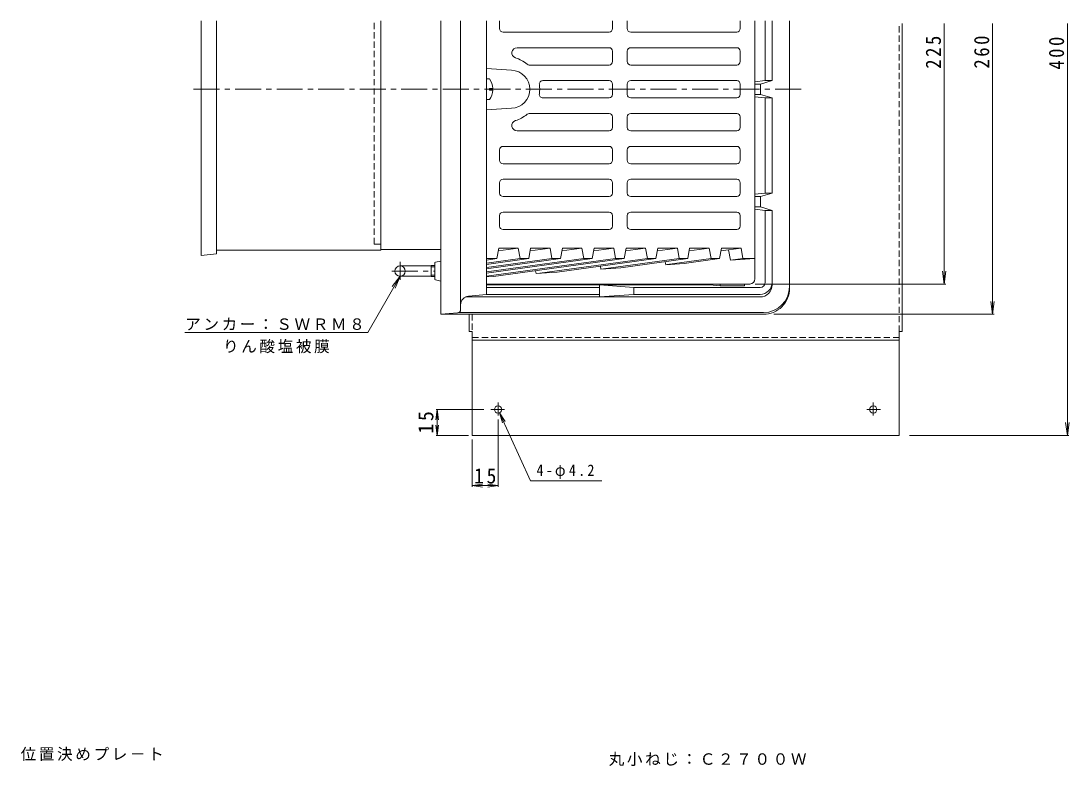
# Model space of a CAD drawing. Units: millimetres, scale not verified. Extents: x -757 to 821, y -582 to 568.
# Drawn here: x -736 to -130, y 37 to 468 of the extents above; entities that cross this region are included whole.
import ezdxf

# ---------------------------------------------------------------- set-up
doc = ezdxf.new("R2010")
doc.units = ezdxf.units.MM
doc.header["$LTSCALE"] = 3
doc.linetypes.add('CHAIN1', pattern=[8, 5, -1, 1, -1])
doc.linetypes.add('DASHED1', pattern=[1.8, 1.2, -0.6])
for name, color, linetype, lineweight in [('3-0', 4, 'Continuous', 9), ('3-2', 6, 'Continuous', 9), ('3-3', 4, 'Continuous', 9), ('3-4', 7, 'Continuous', 9), ('3-5', 7, 'Continuous', 9), ('3-A', 2, 'Continuous', 9), ('3-B', 3, 'Continuous', 9), ('3-F', 7, 'Continuous', 9)]:
    doc.layers.add(name, color=color, linetype=linetype, lineweight=lineweight)
doc.styles.add('ＭＳ ゴシック', font='')
doc.styles.get('ＭＳ ゴシック').set_extended_font_data('MS Gothic')

msp = doc.modelspace()

# ---------------------------------------------------------------- linework, layer by layer
at = {"layer": '3-0', "linetype": 'DASHED1'}
for q in [(-531.478, 467.687), (-527.54, 338.748)]:
    msp.add_line((-531.478, 338.748), q, dxfattribs=at)
at = {"layer": '3-0'}
for p, q in [((-527.54, 467.687), (-527.54, 335.248)), ((-492.978, 298.248), (-492.978, 467.687)), ((-481.478, 301.082), (-481.478, 467.687)), ((-466.478, 309.748), (-466.478, 467.687)), ((-305.478, 467.687), (-305.478, 433.248)), ((-301.478, 467.687), (-301.478, 433.248)), ((-291.478, 313.248), (-291.478, 467.687)), ((-311.478, 432.577), (-305.478, 433.248)), ((-311.478, 431.248), (-308.298, 431.248)), ((-308.298, 431.248), (-301.478, 433.248)), ((-308.298, 431.248), (-308.298, 425.248)), ((-305.478, 433.248), (-301.478, 433.248)), ((-311.478, 425.248), (-308.298, 425.248)), ((-311.478, 423.919), (-305.478, 423.248)), ((-308.298, 425.248), (-301.478, 423.248)), ((-305.478, 423.248), (-301.478, 423.248)), ((-305.478, 368.248), (-305.478, 423.248)), ((-301.478, 368.248), (-301.478, 423.248)), ((-311.478, 367.577), (-305.478, 368.248)), ((-311.478, 366.248), (-308.298, 366.248)), ((-308.298, 366.248), (-301.478, 368.248)), ((-308.298, 366.248), (-308.298, 360.248)), ((-305.478, 368.248), (-301.478, 368.248)), ((-311.478, 360.248), (-308.298, 360.248)), ((-311.478, 358.919), (-305.478, 358.248)), ((-308.298, 360.248), (-301.478, 358.248)), ((-305.478, 358.248), (-301.478, 358.248)), ((-305.478, 316.748), (-305.478, 358.248)), ((-301.478, 315.248), (-301.478, 358.248)), ((-527.54, 335.748), (-492.978, 335.748)), ((-496.478, 318.649), (-496.478, 327.847)), ((-496.087, 328.335), (-492.978, 329.026)), ((-516.478, 326.248), (-498.478, 326.248)), ((-498.478, 326.423), (-496.478, 326.423)), ((-498.478, 320.073), (-498.478, 326.423)), ((-498.478, 325.608), (-496.478, 325.608)), ((-516.478, 320.248), (-498.478, 320.248)), ((-498.478, 320.888), (-496.478, 320.888)), ((-498.478, 320.073), (-496.478, 320.073)), ((-496.087, 318.161), (-492.978, 317.47)), ((-337.437, 315.248), (-466.478, 315.248)), ((-401.355, 315.248), (-381.478, 313.748)), ((-401.355, 308.248), (-401.355, 315.248)), ((-337.437, 315.248), (-337.437, 315.748)), ((-337.437, 315.248), (-331.478, 314.748)), ((-331.478, 314.748), (-331.478, 315.748)), ((-317.396, 314.748), (-317.396, 315.748)), ((-476.976, 308.698), (-466.478, 309.748)), ((-401.355, 313.748), (-466.478, 313.748)), ((-401.355, 309.748), (-466.478, 309.748)), ((-381.478, 309.748), (-401.355, 308.248)), ((-381.478, 309.748), (-381.478, 313.748)), ((-308.478, 313.748), (-381.478, 313.748)), ((-308.478, 309.748), (-381.478, 309.748)), ((-317.396, 314.748), (-331.478, 314.748)), ((-308.478, 308.248), (-478.606, 308.248)), ((-483.305, 299.089), (-492.978, 298.248)), ((-306.478, 298.248), (-492.978, 298.248)), ((-306.478, 299.248), (-482.68, 299.248))]:
    msp.add_line(p, q, dxfattribs=at)
at = {"layer": '3-0', "linetype": 'CHAIN1'}
for p, q in [((-635.776, 428.248), (-284.765, 428.248)), ((-516.478, 318.187), (-516.478, 328.621)), ((-521.235, 323.248), (-496.478, 323.248))]:
    msp.add_line(p, q, dxfattribs=at)
at = {"layer": '3-0'}
msp.add_circle((-516.478, 323.248), 3, dxfattribs=at)
for centre, radius, start, end in [((-495.978, 327.847), 0.5, 102.52997, 180), ((-495.978, 318.649), 0.5, 180, 257.47081), ((-308.478, 316.748), 3, 270, 0), ((-308.478, 316.748), 7, 270, 0), ((-308.478, 315.248), 7, 270, 0), ((-306.478, 314.248), 15, 270, 0), ((-306.478, 313.248), 15, 270, 0.00009), ((-476.478, 303.723), 5, 95.71065, 180), ((-483.478, 301.082), 2, 274.96957, 0)]:
    msp.add_arc(centre, radius, start, end, dxfattribs=at)
at = {"layer": '3-2'}
for p, q in [((-458.993, 467.687), (-458.993, 463.248)), ((-393.721, 463.248), (-393.721, 467.687)), ((-385.236, 463.248), (-385.236, 467.687)), ((-319.964, 467.687), (-319.964, 463.248)), ((-311.478, 318.748), (-311.478, 467.687)), ((-395.721, 461.248), (-456.993, 461.248)), ((-383.236, 461.248), (-321.964, 461.248)), ((-395.721, 452.248), (-448.898, 452.248)), ((-393.721, 444.248), (-393.721, 450.248)), ((-385.236, 444.248), (-385.236, 450.248)), ((-383.236, 452.248), (-321.964, 452.248)), ((-319.964, 444.248), (-319.964, 450.248)), ((-395.721, 442.248), (-441.854, 442.248)), ((-383.236, 442.248), (-321.964, 442.248)), ((-466.478, 440.183), (-452.055, 439.24)), ((-395.721, 433.248), (-434.037, 433.248)), ((-393.721, 425.248), (-393.721, 431.248)), ((-385.236, 425.248), (-385.236, 431.248)), ((-383.236, 433.248), (-321.964, 433.248)), ((-319.964, 431.248), (-319.964, 425.248)), ((-395.721, 423.248), (-434.037, 423.248)), ((-383.236, 423.248), (-321.964, 423.248)), ((-466.478, 416.313), (-452.055, 417.256)), ((-395.721, 414.248), (-441.854, 414.248)), ((-393.721, 412.248), (-393.721, 406.248)), ((-385.236, 412.248), (-385.236, 406.248)), ((-383.236, 414.248), (-321.964, 414.248)), ((-319.964, 412.248), (-319.964, 406.248)), ((-395.721, 404.248), (-448.898, 404.248)), ((-383.236, 404.248), (-321.964, 404.248)), ((-395.721, 395.248), (-456.993, 395.248)), ((-383.236, 395.248), (-321.964, 395.248)), ((-458.993, 387.248), (-458.993, 393.248)), ((-393.721, 393.248), (-393.721, 387.248)), ((-385.236, 393.248), (-385.236, 387.248)), ((-319.964, 387.248), (-319.964, 393.248)), ((-395.721, 385.248), (-456.993, 385.248)), ((-383.236, 385.248), (-321.964, 385.248)), ((-395.721, 376.248), (-456.993, 376.248)), ((-383.236, 376.248), (-321.964, 376.248)), ((-458.993, 368.248), (-458.993, 374.248)), ((-393.721, 374.248), (-393.721, 368.248)), ((-385.236, 374.248), (-385.236, 368.248)), ((-319.964, 368.248), (-319.964, 374.248)), ((-395.721, 366.248), (-456.993, 366.248)), ((-383.236, 366.248), (-321.964, 366.248)), ((-458.993, 349.248), (-458.993, 355.248)), ((-395.721, 357.248), (-456.993, 357.248)), ((-393.721, 355.248), (-393.721, 349.248)), ((-385.236, 355.248), (-385.236, 349.248)), ((-383.236, 357.248), (-321.964, 357.248)), ((-319.964, 349.248), (-319.964, 355.248)), ((-395.721, 347.248), (-456.993, 347.248)), ((-383.236, 347.248), (-321.964, 347.248)), ((-459.482, 336.461), (-460.561, 330.428)), ((-448.168, 336.461), (-459.766, 334.873)), ((-459.482, 336.461), (-448.168, 336.461)), ((-448.168, 336.461), (-447.126, 330.428)), ((-442.176, 330.428), (-441.097, 336.461)), ((-429.784, 336.461), (-441.381, 334.873)), ((-441.097, 336.461), (-429.784, 336.461)), ((-429.784, 336.461), (-428.742, 330.428)), ((-423.792, 330.428), (-422.713, 336.461)), ((-411.399, 336.461), (-422.997, 334.873)), ((-422.713, 336.461), (-411.399, 336.461)), ((-411.399, 336.461), (-410.357, 330.428)), ((-405.407, 330.428), (-404.328, 336.461)), ((-393.014, 336.461), (-404.612, 334.873)), ((-404.328, 336.461), (-393.014, 336.461)), ((-393.014, 336.461), (-391.972, 330.428)), ((-387.022, 330.428), (-385.943, 336.461)), ((-374.629, 336.461), (-386.227, 334.873)), ((-385.943, 336.461), (-374.629, 336.461)), ((-374.629, 336.461), (-373.587, 330.428)), ((-368.637, 330.428), (-367.558, 336.461)), ((-356.244, 336.461), (-367.842, 334.873)), ((-367.558, 336.461), (-356.244, 336.461)), ((-356.244, 336.461), (-355.202, 330.428)), ((-350.252, 330.428), (-349.173, 336.461)), ((-337.86, 336.461), (-349.457, 334.873)), ((-349.173, 336.461), (-337.86, 336.461)), ((-337.86, 336.461), (-336.818, 330.428)), ((-331.867, 330.428), (-330.788, 336.461)), ((-319.475, 336.461), (-331.072, 334.873)), ((-330.788, 336.461), (-319.475, 336.461)), ((-325.596, 329.462), (-326.635, 335.481)), ((-319.475, 336.461), (-318.433, 330.428)), ((-447.126, 330.428), (-466.478, 327.778)), ((-442.176, 330.428), (-466.478, 327.1)), ((-428.742, 330.428), (-466.478, 325.261)), ((-423.792, 330.428), (-466.478, 324.583)), ((-410.357, 330.428), (-466.478, 322.744)), ((-405.407, 330.428), (-466.478, 322.066)), ((-391.972, 330.428), (-466.478, 320.227)), ((-387.022, 330.428), (-462.566, 320.084)), ((-447.126, 330.428), (-442.176, 330.428)), ((-373.587, 330.428), (-435.696, 321.924)), ((-428.742, 330.428), (-423.792, 330.428)), ((-368.637, 330.428), (-425.796, 322.602)), ((-410.357, 330.428), (-405.407, 330.428)), ((-355.202, 330.428), (-398.927, 324.441)), ((-391.972, 330.428), (-387.022, 330.428)), ((-350.252, 330.428), (-389.027, 325.119)), ((-373.587, 330.428), (-368.637, 330.428)), ((-363.019, 326.876), (-363.323, 328.638)), ((-352.256, 327.636), (-363.022, 326.899)), ((-336.818, 330.428), (-362.157, 326.959)), ((-355.202, 330.428), (-350.252, 330.428)), ((-331.867, 330.428), (-352.256, 327.636)), ((-336.818, 330.428), (-331.867, 330.428)), ((-325.596, 329.462), (-311.478, 330.428)), ((-318.433, 330.428), (-325.593, 329.448)), ((-318.433, 330.428), (-311.478, 330.428)), ((-437.864, 321.776), (-438.15, 323.428)), ((-425.796, 322.602), (-437.864, 321.776)), ((-400.441, 324.338), (-400.734, 326.033)), ((-389.027, 325.119), (-400.441, 324.338)), ((-462.566, 320.084), (-466.478, 319.817)), ((-314.478, 315.748), (-466.478, 315.748))]:
    msp.add_line(p, q, dxfattribs=at)
msp.add_lwpolyline([(-466.478, 330.428), (-460.561, 330.428), (-466.478, 329.618)], dxfattribs=at)
for centre, radius, start, end in [((-456.993, 463.248), 2, 180, 270), ((-395.721, 463.248), 2, 270, 0), ((-383.236, 463.248), 2, 180, 270), ((-321.964, 463.248), 2, 270, 0), ((-448.898, 449.248), 3, 90, 252.6582), ((-395.721, 450.248), 2, 0, 90), ((-383.236, 450.248), 2, 90, 180), ((-321.964, 450.248), 2, 0, 90), ((-455.455, 428.248), 19, 49.63225, 72.65842), ((-441.854, 444.248), 2, 229.63232, 270), ((-395.721, 444.248), 2, 270, 0), ((-383.236, 444.248), 2, 180, 270), ((-321.964, 444.248), 2, 270, 0), ((-452.478, 428.248), 11, 272.20425, 87.79575), ((-434.037, 431.248), 2, 90, 188.21356), ((-454.822, 428.248), 19, 351.78685, 8.21315), ((-395.721, 431.248), 2, 0, 89.99899), ((-383.236, 431.248), 2, 90.00101, 180), ((-321.964, 431.248), 2, 0, 90), ((-434.037, 425.248), 2, 171.78644, 270), ((-395.721, 425.248), 2, 270.00101, 0), ((-383.236, 425.248), 2, 180, 269.99899), ((-321.964, 425.248), 2, 270, 0), ((-455.455, 428.248), 19, 287.34158, 310.36775), ((-441.854, 412.248), 2, 90, 130.36768), ((-395.721, 412.248), 2, 0, 90), ((-383.236, 412.248), 2, 90, 180), ((-321.964, 412.248), 2, 0, 90), ((-448.898, 407.248), 3, 107.3418, 270), ((-395.721, 406.248), 2, 270, 0), ((-383.236, 406.248), 2, 180, 270), ((-321.964, 406.248), 2, 270, 0), ((-456.993, 393.248), 2, 90, 180), ((-395.721, 393.248), 2, 0, 90), ((-383.236, 393.248), 2, 90, 180), ((-321.964, 393.248), 2, 0, 90), ((-456.993, 387.248), 2, 180, 270), ((-395.721, 387.248), 2, 270.0005, 0), ((-383.236, 387.248), 2, 180, 269.9995), ((-321.964, 387.248), 2, 270, 0), ((-456.993, 374.248), 2, 90, 180), ((-395.721, 374.248), 2, 0, 89.9995), ((-383.236, 374.248), 2, 90.0005, 180), ((-321.964, 374.248), 2, 0, 90), ((-456.993, 368.248), 2, 180, 270), ((-395.721, 368.248), 2, 270, 0), ((-383.236, 368.248), 2, 180, 270), ((-321.964, 368.248), 2, 270, 0), ((-456.993, 355.248), 2, 90, 180), ((-395.721, 355.248), 2, 0, 90), ((-383.236, 355.248), 2, 90, 180), ((-321.964, 355.248), 2, 0, 90), ((-456.993, 349.248), 2, 180, 270), ((-395.721, 349.248), 2, 270, 0), ((-383.236, 349.248), 2, 180, 270), ((-321.964, 349.248), 2, 270, 0), ((-314.478, 318.748), 3, 270.00034, 359.99966)]:
    msp.add_arc(centre, radius, start, end, dxfattribs=at)
at = {"layer": '3-3'}
for q in [(-622.459, 467.687), (-527.54, 335.248)]:
    msp.add_line((-622.459, 335.248), q, dxfattribs=at)
at = {"layer": '3-4', "color": 6}
for p, q in [((-631.477, 332.248), (-631.477, 467.687)), ((-622.459, 333.248), (-622.459, 467.687)), ((-631.477, 332.248), (-622.459, 333.248))]:
    msp.add_line(p, q, dxfattribs=at)
at = {"layer": '3-4'}
for p, q in [((-202.084, 315.748), (-202.084, 466.248)), ((-174.182, 298.248), (-174.182, 466.248)), ((-130.959, 228.248), (-130.959, 466.248)), ((-202.084, 315.748), (-203.063, 323.184)), ((-202.084, 315.748), (-201.105, 323.184)), ((-201.184, 315.748), (-311.396, 315.748)), ((-174.182, 298.248), (-175.161, 305.684)), ((-174.182, 298.248), (-173.203, 305.684)), ((-173.282, 298.248), (-300.478, 298.248)), ((-459.017, 241.333), (-457.274, 235.592)), ((-130.959, 228.248), (-131.938, 235.684)), ((-130.959, 228.248), (-129.98, 235.684)), ((-130.059, 228.248), (-222.079, 228.248)), ((-441.207, 202.048), (-399.873, 202.048))]:
    msp.add_line(p, q, dxfattribs=at)
msp.add_lwpolyline([(-441.207, 202.048), (-459.017, 241.333), (-455.848, 236.238)], dxfattribs=at)
at = {"layer": '3-5'}
for p, q in [((-516.478, 320.248), (-535.198, 287.824)), ((-516.478, 320.248), (-521.044, 314.298)), ((-516.478, 320.248), (-519.349, 313.319)), ((-640.849, 287.824), (-535.198, 287.824))]:
    msp.add_line(p, q, dxfattribs=at)
at = {"layer": '3-A'}
for p, q in [((-464.879, 434.248), (-466.478, 434.248)), ((-464.878, 427.769), (-464.878, 428.727)), ((-462.89, 428.727), (-464.878, 428.727)), ((-462.89, 427.769), (-464.878, 427.769)), ((-464.879, 422.248), (-466.478, 422.248))]:
    msp.add_line(p, q, dxfattribs=at)
for start, end in [(2.74591, 36.86987), (323.13013, 357.25409)]:
    msp.add_arc((-472.878, 428.248), 10, start, end, dxfattribs=at)
at = {"layer": '3-B', "linetype": 'DASHED1'}
for p, q in [((-228.079, 288.248), (-228.079, 466.248)), ((-474.878, 298.248), (-474.878, 288.248)), ((-228.079, 284.848), (-474.878, 284.848))]:
    msp.add_line(p, q, dxfattribs=at)
at = {"layer": '3-B'}
for p, q in [((-226.479, 288.248), (-226.479, 466.248)), ((-476.478, 298.248), (-476.478, 288.248)), ((-476.478, 288.248), (-474.878, 288.248)), ((-228.079, 288.248), (-228.079, 228.248)), ((-226.479, 288.248), (-228.079, 288.248)), ((-228.079, 283.248), (-474.878, 283.248))]:
    msp.add_line(p, q, dxfattribs=at)
at = {"layer": '3-B', "linetype": 'CHAIN1'}
for p, q in [((-456.183, 243.248), (-464.045, 243.248)), ((-459.878, 239.752), (-459.878, 247.317)), ((-246.774, 243.248), (-238.912, 243.248)), ((-243.079, 239.752), (-243.079, 247.317))]:
    msp.add_line(p, q, dxfattribs=at)
at = {"layer": '3-B'}
msp.add_lwpolyline([(-474.878, 288.248), (-474.878, 228.248), (-228.079, 228.248)], dxfattribs=at)
for centre in [(-459.878, 243.248), (-243.079, 243.248)]:
    msp.add_circle(centre, 2.1, dxfattribs=at)
at = {"layer": '3-F'}
for p, q in [((-495.055, 243.248), (-495.838, 237.3)), ((-468.045, 243.248), (-495.655, 243.248)), ((-495.055, 228.249), (-495.055, 243.248)), ((-495.055, 243.248), (-494.272, 237.3)), ((-459.878, 237.489), (-459.878, 198.678)), ((-495.055, 228.249), (-495.838, 234.197)), ((-495.055, 228.249), (-494.272, 234.197)), ((-476.864, 228.249), (-495.655, 228.249)), ((-474.878, 225.961), (-474.878, 198.678)), ((-474.878, 199.278), (-468.93, 200.061)), ((-459.878, 199.278), (-465.827, 200.061)), ((-474.878, 199.278), (-459.878, 199.278)), ((-474.878, 199.278), (-468.93, 198.495)), ((-459.878, 199.278), (-465.827, 198.495))]:
    msp.add_line(p, q, dxfattribs=at)

# ---------------------------------------------------------------- texts
at = {"layer": '3-4', "color": 2, "char_height": 8.798, "attachment_point": 7, "rotation": 90, "style": 'ＭＳ ゴシック'}
for s, insert in [('\\T1.27;\\W0.9;225', (-203.884, 440.104)), ('\\T1.27;\\W0.9;260', (-175.982, 440.195)), ('\\T1.27;\\W0.9;400', (-132.759, 439.54))]:
    msp.add_mtext(s, dxfattribs=dict(at, insert=insert))
at = {"layer": '3-4', "insert": (-437.677, 203.138), "char_height": 6.598, "attachment_point": 7, "style": 'ＭＳ ゴシック'}
msp.add_mtext('\\T1.32;\\W0.9;4-φ4.2', dxfattribs=at)
at = {"layer": '3-5', "char_height": 6.598, "attachment_point": 7, "style": 'ＭＳ ゴシック'}
for s, insert in [('\\T1.17;アンカー：ＳＷＲＭ８', (-640.647, 288.942)), ('\\T1.17;りん酸塩被膜', (-618.774, 275.697)), ('\\T1.17;丸小ねじ：Ｃ２７００Ｗ', (-395.95, 37.327))]:
    msp.add_mtext(s, dxfattribs=dict(at, insert=insert))
at = {"layer": '3-F', "color": 2, "insert": (-497.108, 229.373), "char_height": 8.798, "attachment_point": 7, "rotation": 90, "style": 'ＭＳ ゴシック'}
msp.add_mtext('\\T1.27;\\W0.95;15', dxfattribs=at)
at = {"layer": '3-F', "color": 2, "insert": (-473.753, 200.426), "char_height": 8.798, "attachment_point": 7, "style": 'ＭＳ ゴシック'}
msp.add_mtext('\\T1.27;\\W0.95;15', dxfattribs=at)
at = {"layer": '3-F', "insert": (-735.701, 40.224), "char_height": 6.598, "attachment_point": 7, "style": 'ＭＳ ゴシック'}
msp.add_mtext('\\T1.17;位置決めプレ－ト', dxfattribs=at)

doc.saveas('drawing.dxf')
